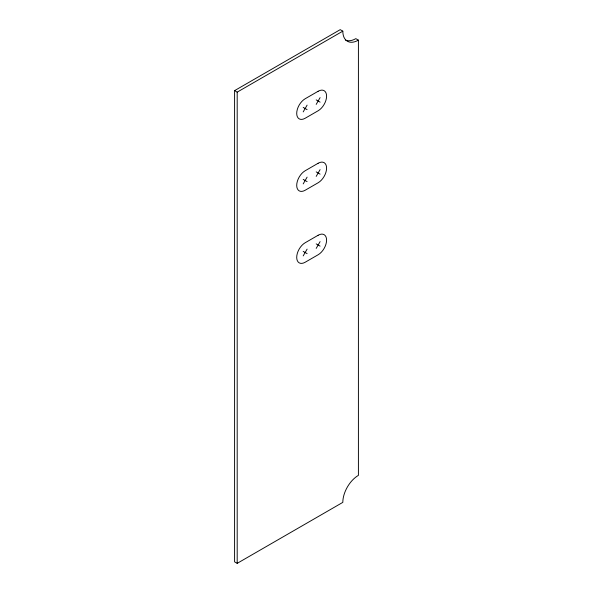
<?xml version="1.0" encoding="UTF-8"?>
<svg xmlns="http://www.w3.org/2000/svg" width="593" height="593" viewBox="0 0 593 593"><rect width="100%" height="100%" fill="white"/><g stroke="black" fill="none" stroke-linecap="round" stroke-linejoin="round"><path stroke-width="0.89" d="M303.201 111.892L307.1 105.139M316.195 104.39L320.087 97.637M303.201 183.889L307.1 177.137M316.195 176.388L320.087 169.635M303.201 255.879L307.1 249.134M316.195 248.385L320.087 241.633M234.591 90.633L340.226 29.65L342.821 31.147A22.045 12.727 -60 0 0 358.409 40.146L358.409 475.364A22.045 12.727 -60 0 0 342.821 502.367L237.193 563.35L234.591 561.853L234.591 90.633L237.193 92.137L342.821 31.147M358.409 40.146L355.807 38.649A22.045 12.727 -60 0 1 345.519 40.109M316.195 99.891L320.087 102.144M303.201 107.392L307.1 109.638M316.195 171.888L320.087 174.134M303.201 179.39L307.1 181.636M316.195 243.886L320.087 246.132M303.201 251.38L307.1 253.634M237.193 92.137L237.193 563.35M318.137 91.27L305.15 98.764A11.942 6.894 -60 0 0 296.708 113.389A11.942 6.894 -60 0 0 305.15 118.266L318.137 110.765A11.942 6.894 -60 0 0 326.587 96.14A11.942 6.894 -60 0 0 318.137 91.27M318.137 163.26L305.15 170.762A11.942 6.894 -60 0 0 296.708 185.387A11.942 6.894 -60 0 0 305.15 190.264L318.137 182.763A11.942 6.894 -60 0 0 326.587 168.138A11.942 6.894 -60 0 0 318.137 163.26M318.137 235.258L305.15 242.759A11.942 6.894 -60 0 0 296.708 257.384A11.942 6.894 -60 0 0 305.15 262.254L318.137 254.76A11.942 6.894 -60 0 0 326.587 240.135A11.942 6.894 -60 0 0 318.137 235.258"/></g></svg>
